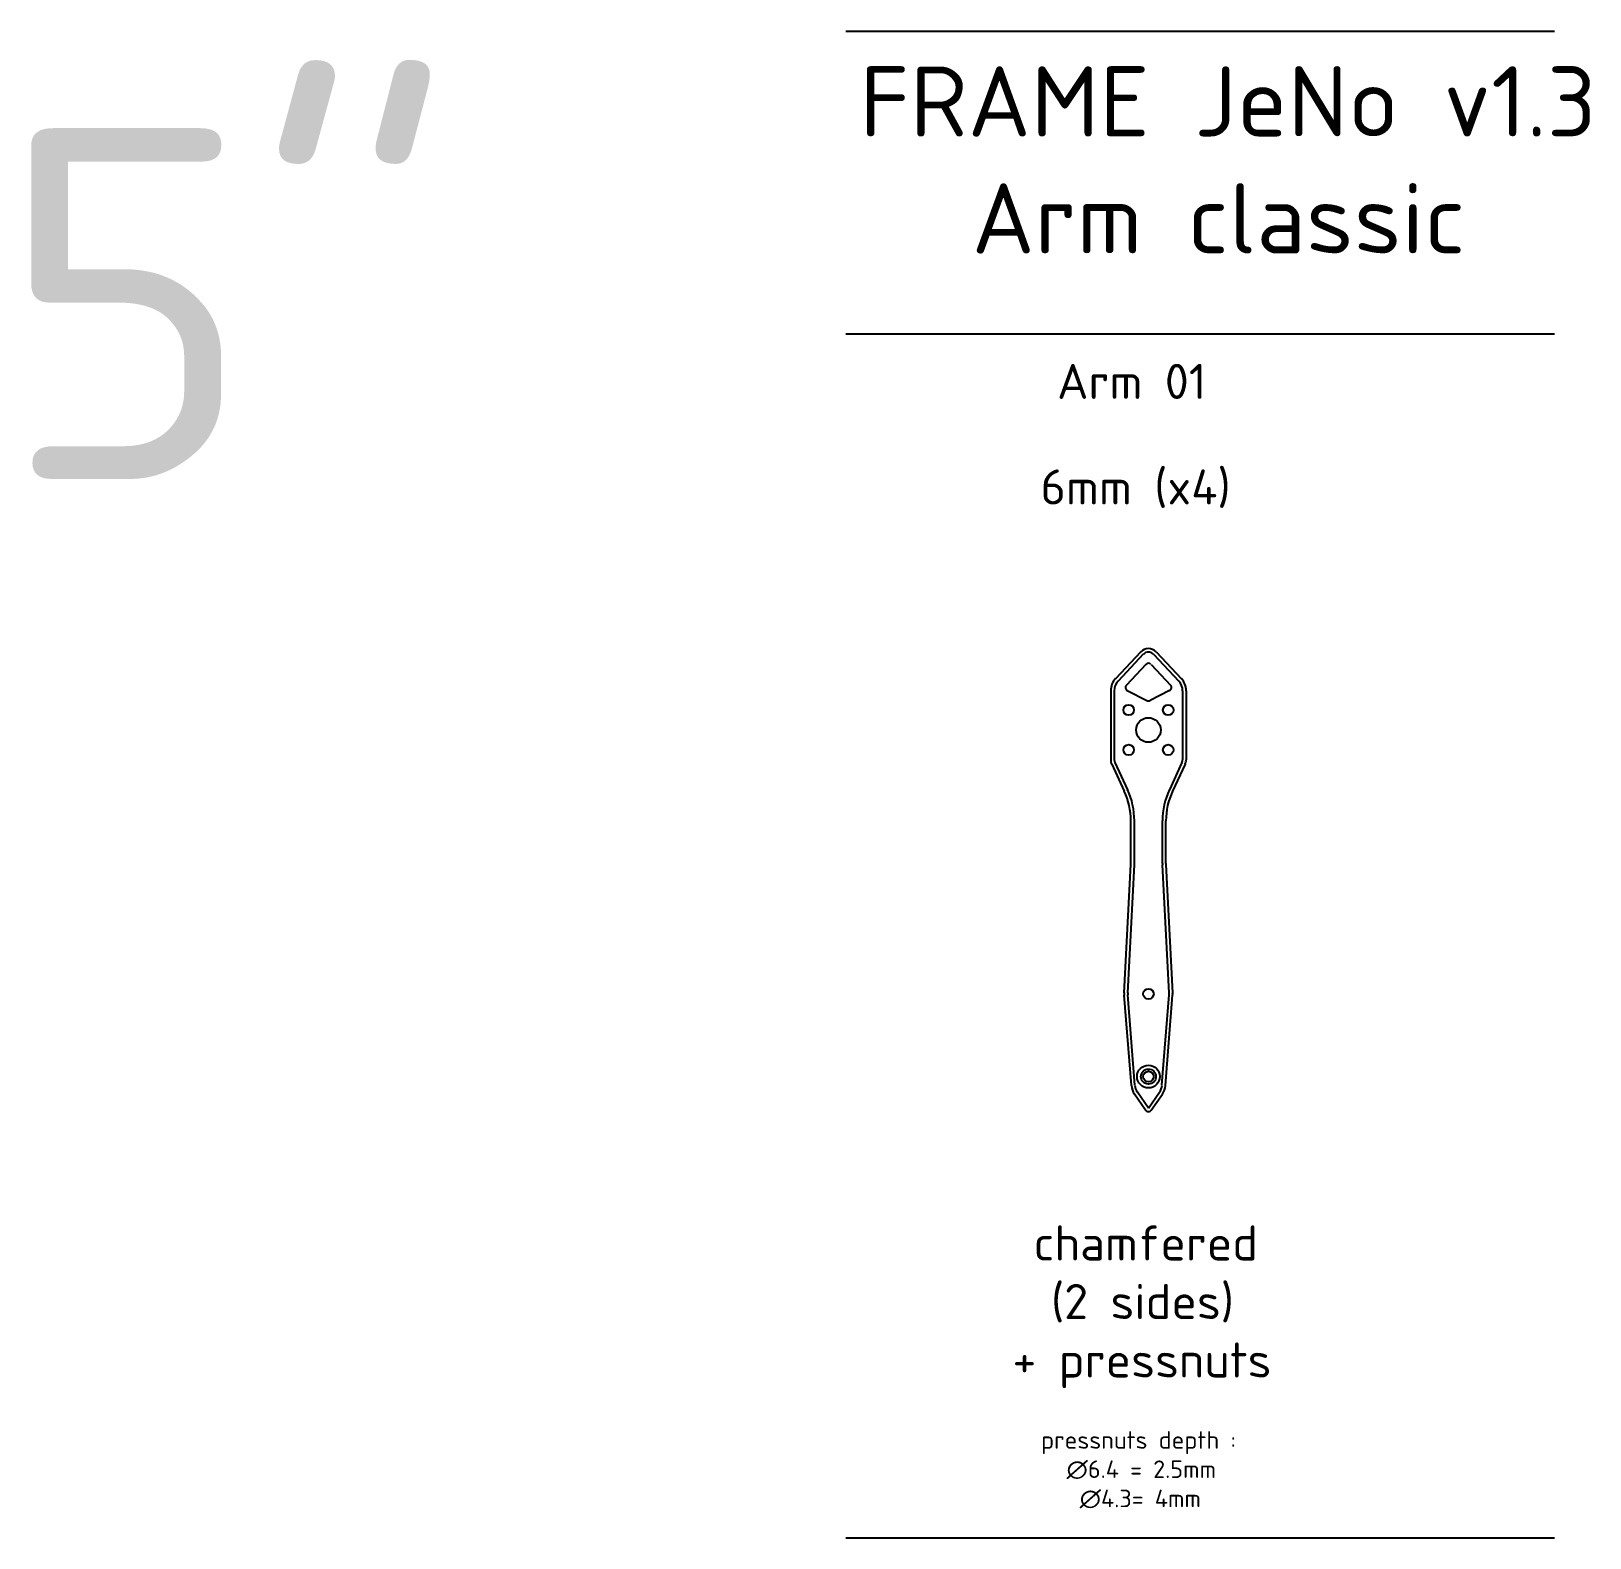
# Model space of a CAD drawing. Header units: millimetres. Extents: x -232 to 212, y 0 to 429.
import ezdxf

# ---------------------------------------------------------------- set-up
doc = ezdxf.new("R2010")
doc.units = ezdxf.units.MM
doc.linetypes.add('JIS_09_08', pattern=[10.75, 8, -0.55, 0.55, -0.55, 0.55, -0.55])
doc.layers.add('Calque1', color=150, linetype='Continuous')
doc.styles.get("Standard").update_dxf_attribs({"font": 'arial.ttf'})

msp = doc.modelspace()

# ---------------------------------------------------------------- linework, layer by layer
at = {"layer": 'Calque1'}
for p, q in [((0, 429.49), (202.05, 429.49)), ((0, 343.2), (202.05, 343.2)), ((84.11, 252.54), (76.9, 244.91)), ((84.83, 251.86), (77.63, 244.23)), ((85.56, 248.99), (79.99, 243.08)), ((87.02, 248.99), (92.59, 243.08)), ((87.74, 251.86), (94.95, 244.23)), ((88.47, 252.54), (95.68, 244.91)), ((75.54, 241.48), (75.54, 221.82)), ((76.54, 241.48), (76.54, 221.82)), ((80.27, 241.5), (85.84, 238.7)), ((92.31, 241.5), (86.74, 238.7)), ((96.04, 241.48), (96.04, 221.82)), ((97.04, 241.48), (97.04, 221.82)), ((75.82, 220.55), (79.41, 212.85)), ((76.73, 220.97), (80.32, 213.27)), ((95.85, 220.97), (92.26, 213.27)), ((96.76, 220.55), (93.17, 212.85)), ((81.29, 192.2), (81.29, 204.39)), ((82.29, 192.2), (82.29, 204.39)), ((90.29, 192.2), (90.29, 204.39)), ((91.29, 192.2), (91.29, 204.39)), ((79.38, 155.37), (81.28, 191.94)), ((80.38, 155.32), (82.28, 191.89)), ((92.2, 155.32), (90.3, 191.89)), ((93.2, 155.37), (91.3, 191.94)), ((81.43, 128.91), (79.39, 154.72)), ((82.43, 128.99), (80.39, 154.8)), ((90.15, 128.99), (92.19, 154.8)), ((91.15, 128.91), (93.19, 154.72)), ((85.47, 121.95), (82.32, 126.43)), ((86.29, 122.52), (83.14, 127)), ((86.29, 122.52), (89.44, 127)), ((87.11, 121.95), (90.26, 126.43)), ((0, 0), (202.05, 0))]:
    msp.add_line(p, q, dxfattribs=at)
for centre, radius in [((80.66, 235.97), 1.5), ((91.92, 235.97), 1.5), ((86.29, 230.28), 3.5), ((80.66, 224.6), 1.5), ((91.92, 224.6), 1.5), ((86.29, 155.04), 1.5), ((86.29, 131.49), 3.25), ((86.29, 131.49), 2.15), ((86.29, 131.49), 1.5)]:
    msp.add_circle(centre, radius, dxfattribs=at)
for centre, radius, start, end in [((86.29, 250.49), 3, 43.3504, 136.6496), ((86.29, 250.49), 2, 43.3504, 136.6496), ((86.29, 248.3), 1, 43.3504, 136.6496), ((80.54, 241.48), 5, 136.6496, 180), ((92.04, 241.48), 5, 0, 43.3504), ((80.54, 241.48), 4, 136.6496, 180), ((80.72, 242.4), 1, 136.6496, 243.2647), ((91.86, 242.4), 1, 296.7353, 43.3504), ((92.04, 241.48), 4, 0, 43.3504), ((86.29, 239.59), 1, 243.2647, 296.7353), ((78.54, 221.82), 3, 180, 205.0173), ((78.54, 221.82), 2, 180, 205.0173), ((94.04, 221.82), 2, 334.9827, 0), ((94.04, 221.82), 3, 334.9827, 0), ((61.29, 204.39), 20, 0, 25.0173), ((61.29, 204.39), 21, 0, 25.0173), ((111.29, 204.39), 21, 154.9827, 180), ((111.29, 204.39), 20, 154.9827, 180), ((76.29, 192.2), 5, 357.0258, 0), ((76.29, 192.2), 6, 357.0258, 0), ((96.29, 192.2), 6, 180, 182.9742), ((96.29, 192.2), 5, 180, 182.9742), ((84.38, 155.11), 5, 177.0258, 184.5137), ((84.38, 155.11), 4, 177.0258, 184.5137), ((88.2, 155.11), 4, 355.4863, 2.9742), ((88.2, 155.11), 5, 355.4863, 2.9742), ((86.41, 129.3), 5, 184.5137, 215.0925), ((86.41, 129.3), 4, 184.5137, 215.0925), ((86.17, 129.3), 4, 324.9075, 355.4863), ((86.17, 129.3), 5, 324.9075, 355.4863), ((86.29, 122.52), 1, 215.0925, 324.9075)]:
    msp.add_arc(centre, radius, start, end, dxfattribs=at)

# ---------------------------------------------------------------- texts
at = {"linetype": 'JIS_09_08', "attachment_point": 1}
for s, width, insert, char_height in [('{\\fISOCPEUR|b0|i0|c0|p34;5"}', 327.7561, (-241.54, 401.84), 100), ('\\pi135.69758;{\\fISOCPEUR|b0|i0|c0|p34;FRAME JeNo v1.3\\P\\pi167.69758;Arm classic}', 471.3952, (-131.79, 419.46), 20), ('{\\fISOCPEUR|b0|i0|c0|p34;Arm 01}', 327.7561, (60.22, 334.65), 10), ('{\\fISOCPEUR|b0|i0|c0|p34;6mm (x4)}', 327.7561, (55.52, 304.56), 10), ('\\pi133.87807;{\\fISOCPEUR|b0|i0|c0|p34;chamfered\\P\\pi138.87807;(2 sides)\\P\\pi127.87807;+ pressnuts}', 327.7561, (-80.35, 89.04), 10)]:
    msp.add_mtext_dynamic_manual_height_columns(s, width=width, gutter_width=12.5, heights=[0], dxfattribs=dict(at, insert=insert, char_height=char_height))
at = {"insert": (19.23, 30.4), "char_height": 5, "attachment_point": 1}
msp.add_mtext_dynamic_manual_height_columns('\\pi36.45843;{\\fISOCPEUR|b0|i0|c0|p34;pressnuts depth : \\P\\pi43.70843;∅6.4 = 2.5mm\\P\\pi47.45843;∅4.3= 4mm}', width=126.9169, gutter_width=12.5, heights=[0], dxfattribs=at)

doc.saveas('drawing.dxf')
